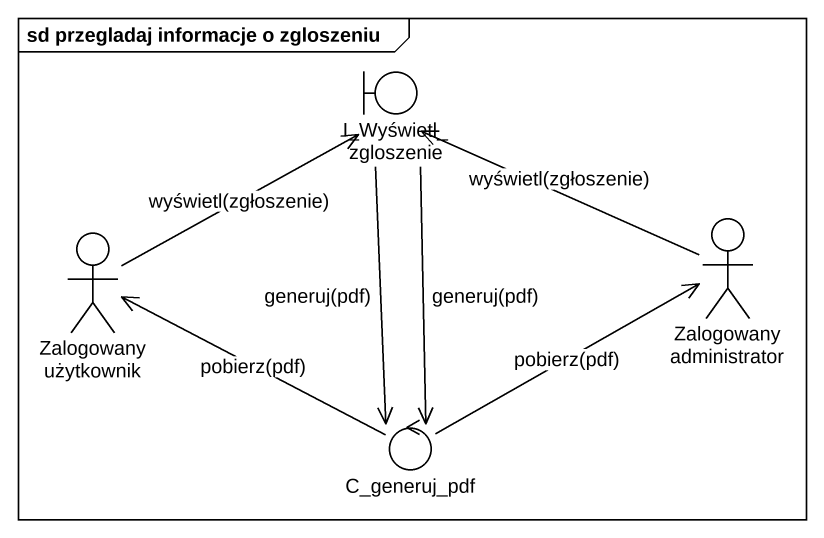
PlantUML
@startuml
mainframe sd przegladaj informacje o zgloszeniu
boundary I_Wyświetl_zgloszenie
actor "Zalogowany użytkownik" as Zalogowany_użytkownik
actor "Zalogowany administrator" as Zalogowany_administrator
control C_generuj_pdf
I_Wyświetl_zgloszenie --> C_generuj_pdf : generuj(pdf)
I_Wyświetl_zgloszenie --> C_generuj_pdf : generuj(pdf)
Zalogowany_użytkownik -up-> I_Wyświetl_zgloszenie : wyświetl(zgłoszenie)
Zalogowany_administrator -left-> I_Wyświetl_zgloszenie : wyświetl(zgłoszenie)
C_generuj_pdf -left-> Zalogowany_użytkownik : pobierz(pdf)
C_generuj_pdf -right-> Zalogowany_administrator : pobierz(pdf)
@enduml
